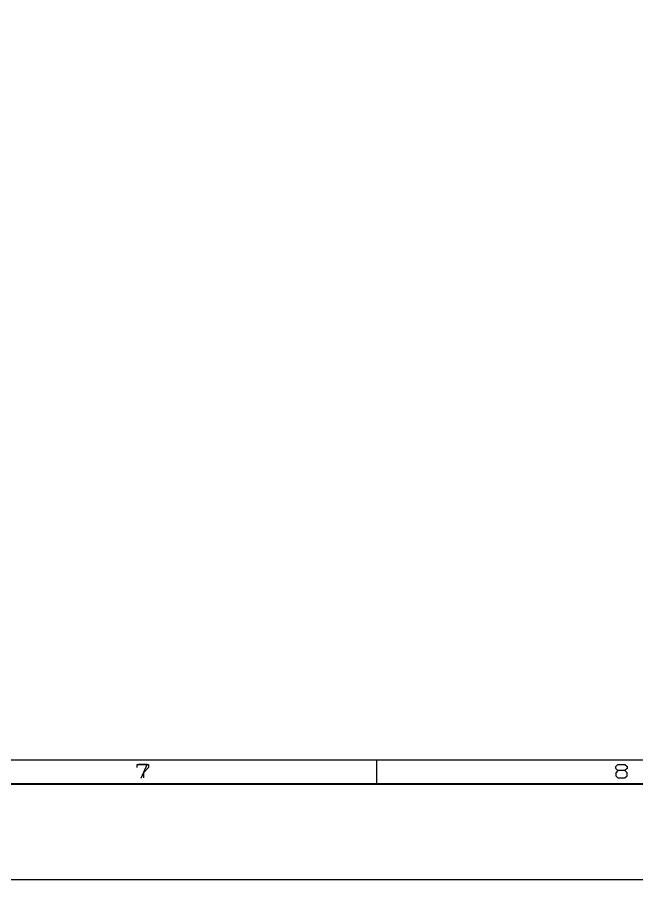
# Model space of a CAD drawing. Extents: x 0 to 174, y 0 to 33.
# Drawn here: x 25.39 to 30.49, y 0 to 7.1 of the extents above; entities that cross this region are included whole.
import ezdxf
from ezdxf.enums import TextEntityAlignment as Align

# ---------------------------------------------------------------- set-up
doc = ezdxf.new("R2010")
doc.units = 0
doc.layers.add('PDF2_형상', color=157, linetype='Continuous', true_color=0x405f80)
doc.layers.add('YOLO_TEXT', color=3, linetype='Continuous', true_color=0x008230)
doc.styles.add('OCR_LATIN', font='txt.shx')

msp = doc.modelspace()

# ---------------------------------------------------------------- linework, layer by layer
at = {"layer": 'PDF2_형상', "color": 7, "lineweight": 13}
for points in [[(0, 0), (0, 33.1103), (173.6221, 33.1103), (173.6221, 0)], [(0.9843, 0.9843), (0.9843, 32.126), (172.6378, 32.126), (172.6378, 0.9843)], [(30.3318, 0.9492), (30.391, 0.9492), (30.4078, 0.9322), (30.4078, 0.9154), (30.391, 0.8985), (30.3318, 0.8985), (30.315, 0.9154), (30.315, 0.9322)]]:
    msp.add_lwpolyline(points, close=True, dxfattribs=at)
at = {"layer": 'PDF2_형상', "color": 7, "lineweight": 35}
msp.add_lwpolyline([(0.7874, 0.7874), (0.7874, 32.3228), (172.8346, 32.3228), (172.8346, 0.7874)], close=True, dxfattribs=at)
at = {"layer": 'PDF2_형상', "color": 7, "lineweight": 13}
for points in [[(26.3779, 0.9238), (26.3779, 0.9492), (26.4708, 0.9492), (26.4708, 0.9238), (26.4286, 0.8817), (26.4286, 0.8394)], [(28.3465, 0.9843), (28.3465, 0.7874)], [(30.3318, 0.8985), (30.315, 0.8817), (30.315, 0.8563), (30.3318, 0.8394), (30.391, 0.8394), (30.4078, 0.8563), (30.4078, 0.8817), (30.391, 0.8985)]]:
    msp.add_lwpolyline(points, dxfattribs=at)

# ---------------------------------------------------------------- texts
at = {"layer": 'YOLO_TEXT', "style": 'OCR_LATIN'}
msp.add_text('7', height=0.1205, dxfattribs=at).set_placement((26.3731, 0.8327), (26.4738, 0.8327), align=Align.FIT)

doc.saveas('drawing.dxf')
